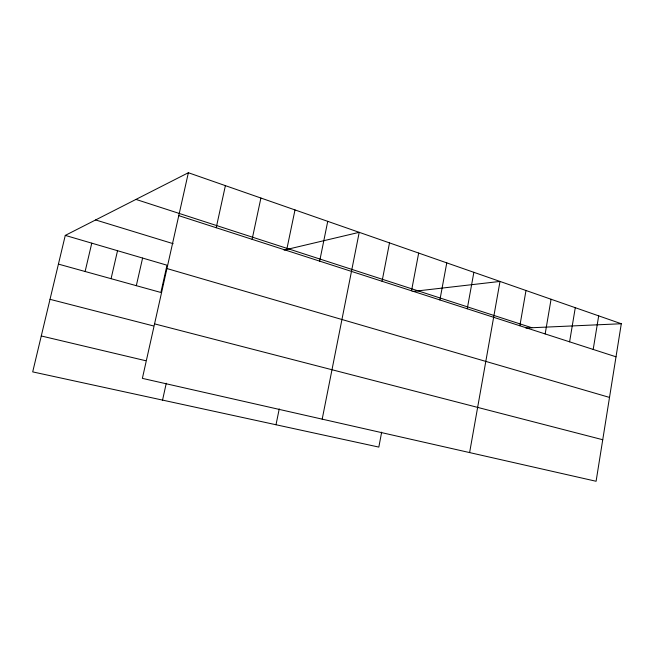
<?xml version="1.0" encoding="UTF-8"?>
<svg xmlns="http://www.w3.org/2000/svg" width="654" height="654" viewBox="0 0 654 654"><rect width="100%" height="100%" fill="white"/><g stroke="black" fill="none" stroke-linecap="round" stroke-linejoin="round"><path stroke-width="0.98" d="M621.3 323.746L596.096 481.27L142.376 378.364L188.368 172.73L621.3 323.746L525.865 328.006M593.194 349.44L598.68 315.857M569.601 341.821L575.283 307.691M545.166 333.932L551.069 299.246M519.865 325.766L525.996 290.499M469.613 452.584L500.008 281.433L413.058 291.431M467.25 308.778L473.864 272.317M439.897 299.949L446.772 262.867M381.658 432.163L378.829 447.091L32.7 371.889L65.277 235.399L188.368 172.73M411.521 290.793L418.674 253.065M382.067 281.277L389.506 242.887M322.193 419.149L359.218 232.325L284.073 250.098M319.667 261.134L327.736 221.346M276.004 424.748L279.242 408.905M286.575 250.449L294.995 209.926M252.117 239.331L260.905 198.031M216.212 227.739L225.393 185.646M162.552 400.101L166.263 383.244M136.318 285.675L142.597 258.06M111.074 278.686L117.532 250.719M85.118 271.5L91.773 243.165M41.276 335.968L145.621 360.697M50.023 299.328L153.404 325.921M154.565 323.869L602.743 439.733M58.427 264.11L160.884 292.477L166.991 265.205L65.277 235.399M166.942 268.549L609.512 397.419M95.623 219.948L173.163 243.689M178.771 215.648L616.011 356.806M135.958 199.413L531.833 327.736"/></g></svg>
